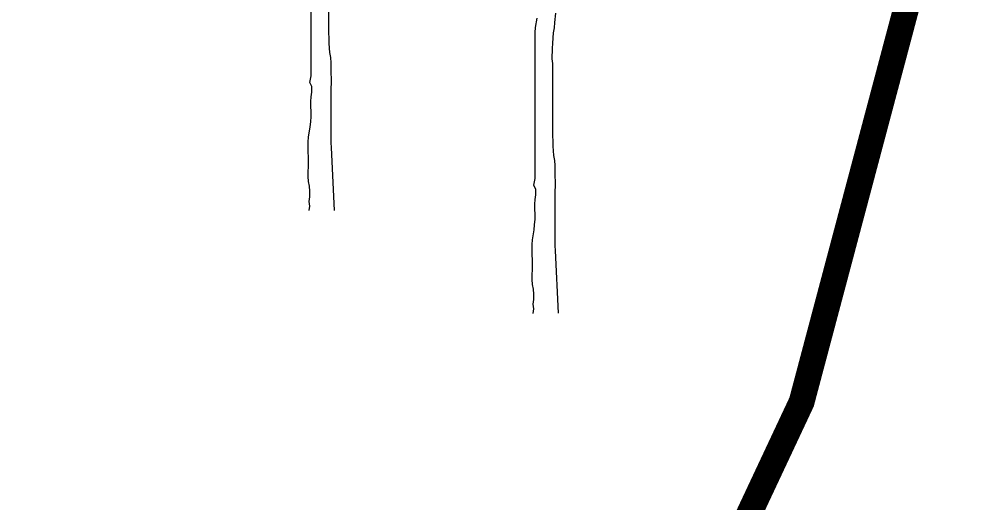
# Model space of a CAD drawing. Header units: inches. Extents: x 350994 to 353538, y 1581369 to 1583842.
# Drawn here: x 351255.336 to 351258.998, y 1583027.48 to 1583029.356 of the extents above; entities that cross this region are included whole.
import ezdxf

# ---------------------------------------------------------------- set-up
doc = ezdxf.new("R2010")
doc.units = ezdxf.units.IN
doc.header["$MEASUREMENT"] = 0
doc.linetypes.add('1', pattern=[0])
doc.layers.add("ROAD'S", color=1, linetype='1')
doc.layers.add('TREE', color=81, linetype='1')

# ---------------------------------------------------------------- blocks, each defined once
blk = doc.blocks.new('TREE_4')
at = {"color": 94}
for points in [[(-2.9, -31.8), (0, 0), (-2.9, 31.8), (0.1, 63.6), (0.1, 101.2), (-2.8, 135.9), (-8.5, 167.7), (-11.4, 202.4), (-11.3, 237.1), (-8.4, 268.9), (-8.4, 338.3), (-11.2, 370.1), (-11.2, 442.4), (-8.2, 474.2), (3.4, 543.6), (6.3, 578.3), (9.2, 615.8), (9.3, 650.5), (6.4, 685.2), (6.4, 719.9), (9.4, 751.7), (15.2, 783.5), (15.2, 821.1), (0.8, 850), (9.5, 896.3), (10, 1900.6), (12.9, 1935.3), (24.6, 1998.9)], [(148.9, 2033.5), (143.1, 1969.9), (140.2, 1932.3), (134.3, 1897.6), (128.5, 1828.2), (125.6, 1790.7), (125.5, 1718.4), (128.4, 1686.6), (128.3, 1188.2), (131.2, 1156.4), (131.1, 1118.8), (136.9, 1055.2), (142.6, 1020.5), (145.5, 985.8), (145.4, 910.6), (148.3, 878.8), (148.2, 844.1), (145.3, 809.4), (145, 433.6), (147.8, 401.8), (167.8, -30.6)]]:
    blk.add_lwpolyline(points, dxfattribs=at)

msp = doc.modelspace()

# ---------------------------------------------------------------- linework, layer by layer
at = {"layer": "ROAD'S", "lineweight": 5, "const_width": 0.1}
msp.add_lwpolyline([(351317.4871, 1583228.5026), (351313.1022, 1583226.1429), (351310.1055, 1583221.3576), (351294.0496, 1583162.9198), (351273.8024, 1583085.9251), (351258.3686, 1583027.8719), (351254.4204, 1583019.4647), (351250.1705, 1583012.0376), (351241.9446, 1583000.4032), (351234.518, 1582991.1913), (351227.9147, 1582984.2722), (351223.8151, 1582980.7082), (351216.0749, 1582974.7677), (351205.729, 1582968.0539), (351195.1609, 1582963.4015), (351186.7031, 1582961.4753), (351180.0283, 1582961.0081), (351164.4301, 1582964.1734), (351151.0211, 1582970.189), (351133.8071, 1582982.7568), (351124.847, 1582989.5379), (351104.2439, 1583004.2965), (351093.6912, 1583010.1622)], dxfattribs=at)

# ---------------------------------------------------------------- block references
at = {"layer": 'TREE', "lineweight": 5, "xscale": 0.0005632341344607994, "yscale": 0.0005632341490127146, "zscale": 0.0005632341444477617}
for p in [(351256.4627, 1583028.6312), (351257.3307, 1583028.2329)]:
    msp.add_blockref('TREE_4', p, dxfattribs=at)

doc.saveas('drawing.dxf')
